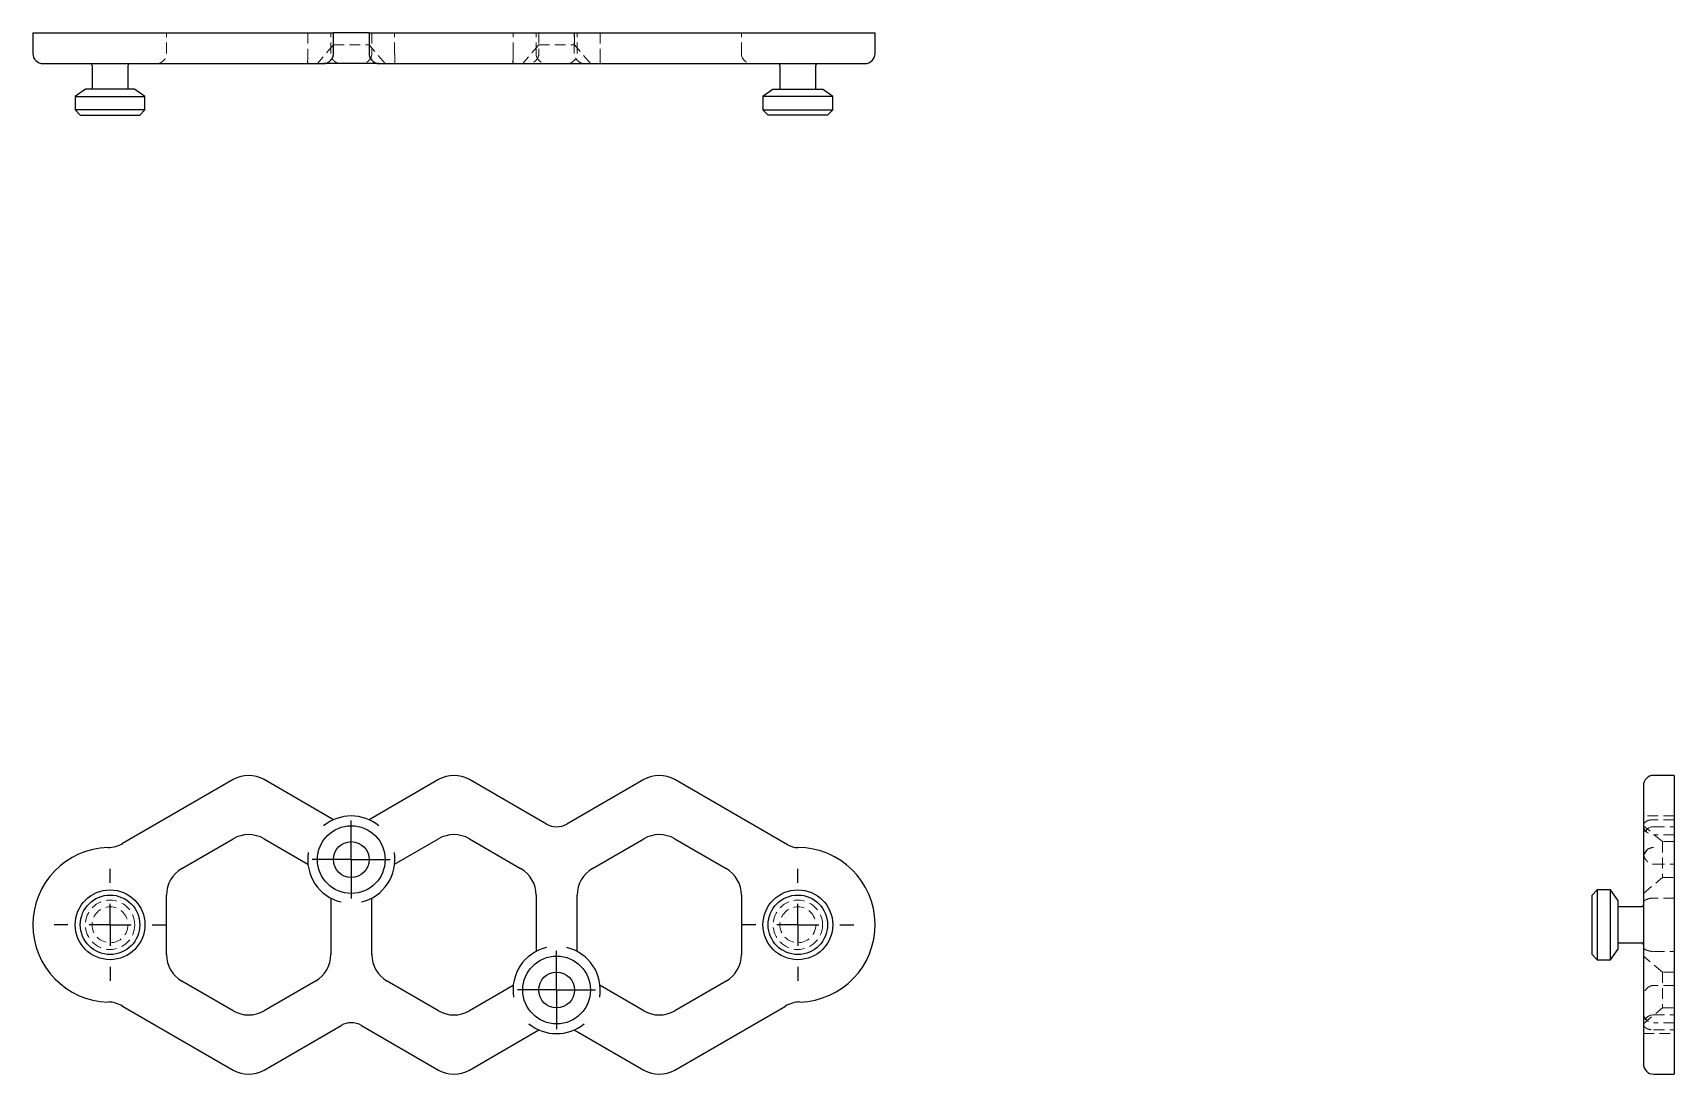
# Model space of a CAD drawing. Header units: millimetres. Extents: x 33 to 228, y 39 to 163.
import ezdxf

# ---------------------------------------------------------------- set-up
doc = ezdxf.new("R2010")
doc.units = ezdxf.units.MM
doc.linetypes.add('HIDDEN', pattern=[1.905, 1.27, -0.635])
doc.layers.add('10', color=7, linetype='Continuous')

# ---------------------------------------------------------------- blocks, each defined once
blk = doc.blocks.new('SW_CENTERMARKSYMBOL_0')
at = {"layer": '10', "color": 0}
for p, q in [((0, 5), (0, 6.64)), ((0, 0), (0, 2.5)), ((-5, 0), (-6.64, 0)), ((0, 0), (-2.5, 0)), ((0, 0), (0, -2.5)), ((0, 0), (2.5, 0)), ((5, 0), (6.64, 0)), ((0, -5), (0, -6.64))]:
    blk.add_line(p, q, dxfattribs=at)
blk = doc.blocks.new('SW_CENTERMARKSYMBOL_1')
at = {"layer": '10', "color": 0}
for p, q in [((0, 5), (0, 6.64)), ((0, 0), (0, 2.5)), ((-5, 0), (-6.64, 0)), ((0, 0), (-2.5, 0)), ((0, 0), (0, -2.5)), ((0, 0), (2.5, 0)), ((5, 0), (6.64, 0)), ((0, -5), (0, -6.64))]:
    blk.add_line(p, q, dxfattribs=at)
blk = doc.blocks.new('SW_CENTERMARKSYMBOL_2')
at = {"layer": '10', "color": 0}
for p, q in [((0, 2.5), (0, 4.63)), ((0, 0), (0, 2.5)), ((-2.5, 0), (-4.63, 0)), ((0, 0), (-2.5, 0)), ((0, 0), (0, -2.5)), ((0, 0), (2.5, 0)), ((2.5, 0), (4.63, 0)), ((0, -2.5), (0, -4.63))]:
    blk.add_line(p, q, dxfattribs=at)
blk = doc.blocks.new('SW_CENTERMARKSYMBOL_3')
at = {"layer": '10', "color": 0}
for p, q in [((0, 2.5), (0, 4.63)), ((0, 0), (0, 2.5)), ((-2.5, 0), (-4.63, 0)), ((0, 0), (-2.5, 0)), ((0, 0), (0, -2.5)), ((0, 0), (2.5, 0)), ((2.5, 0), (4.63, 0)), ((0, -2.5), (0, -4.63))]:
    blk.add_line(p, q, dxfattribs=at)

msp = doc.modelspace()

# ---------------------------------------------------------------- linework, layer by layer
at = {"color": 7, "linetype": 'Continuous', "lineweight": 25}
for p, q in [((33, 162.88), (33, 160.44)), ((33, 162.88), (41.92, 162.88)), ((41.92, 162.88), (43.65, 162.88)), ((43.65, 162.88), (56.79, 162.88)), ((56.79, 162.88), (60.45, 162.88)), ((60.45, 162.88), (68.71, 162.88)), ((68.71, 160.44), (68.71, 162.88)), ((72.92, 162.88), (68.71, 162.88)), ((72.92, 162.88), (72.92, 160.44)), ((72.92, 162.88), (81.17, 162.88)), ((81.17, 162.88), (84.83, 162.88)), ((84.83, 162.88), (93.97, 162.88)), ((93.97, 162.88), (96.41, 162.88)), ((96.41, 162.88), (105.55, 162.88)), ((105.55, 162.88), (109.21, 162.88)), ((109.21, 162.88), (122.62, 162.88)), ((122.62, 162.88), (123.84, 162.88)), ((123.84, 162.88), (133, 162.88)), ((133, 160.44), (133, 162.88)), ((34.22, 159.22), (41.96, 159.22)), ((40.04, 158.98), (40.04, 156.17)), ((41.96, 159.22), (44.26, 159.22)), ((44.26, 159.22), (57.4, 159.22)), ((44.3, 156.17), (44.3, 158.98)), ((57.4, 159.22), (59.84, 159.22)), ((59.84, 159.22), (67.53, 159.22)), ((74.09, 159.22), (67.53, 159.22)), ((74.09, 159.22), (81.78, 159.22)), ((81.78, 159.22), (84.22, 159.22)), ((84.22, 159.22), (93.36, 159.22)), ((93.36, 159.22), (97.02, 159.22)), ((97.02, 159.22), (106.16, 159.22)), ((106.16, 159.22), (108.6, 159.22)), ((108.6, 159.22), (122.01, 159.22)), ((121.7, 158.98), (121.7, 156.17)), ((122.01, 159.22), (123.84, 159.22)), ((123.84, 159.22), (131.78, 159.22)), ((125.96, 156.17), (125.96, 158.98)), ((39.24, 156.17), (38.02, 155.32)), ((45.09, 156.17), (39.24, 156.17)), ((46.31, 155.32), (45.09, 156.17)), ((120.91, 156.17), (119.69, 155.32)), ((120.91, 156.17), (126.76, 156.17)), ((127.98, 155.32), (126.76, 156.17)), ((38.02, 155.32), (38.02, 153.73)), ((38.02, 155.32), (46.31, 155.32)), ((46.31, 153.73), (46.31, 155.32)), ((119.69, 155.32), (119.69, 153.73)), ((127.98, 155.32), (119.69, 155.32)), ((127.98, 153.73), (127.98, 155.32)), ((38.02, 153.73), (38.63, 153.12)), ((46.31, 153.73), (38.02, 153.73)), ((38.63, 153.12), (45.7, 153.12)), ((45.7, 153.12), (46.31, 153.73)), ((119.69, 153.73), (120.3, 153.12)), ((119.69, 153.73), (127.98, 153.73)), ((127.37, 153.12), (120.3, 153.12)), ((127.37, 153.12), (127.98, 153.73)), ((56.79, 74.24), (43.65, 66.65)), ((68.71, 69.47), (60.45, 74.24)), ((81.17, 74.24), (72.92, 69.47)), ((93.97, 68.96), (84.83, 74.24)), ((105.55, 74.24), (96.41, 68.96)), ((122.62, 66.5), (109.21, 74.24)), ((227.88, 74.73), (225.44, 74.73)), ((227.88, 74.73), (227.88, 74.24)), ((227.88, 74.24), (227.88, 66.5)), ((224.22, 73.51), (224.22, 73.19)), ((224.22, 73.19), (224.22, 65.44)), ((50.7, 63.69), (56.79, 67.2)), ((60.45, 67.2), (65.66, 64.2)), ((75.96, 64.2), (81.17, 67.2)), ((84.83, 67.2), (90.92, 63.69)), ((99.45, 63.69), (105.55, 67.2)), ((109.21, 67.2), (115.3, 63.69)), ((227.88, 66.5), (227.88, 66.17)), ((224.22, 65.44), (224.22, 64.95)), ((224.22, 64.95), (224.22, 49.05)), ((227.88, 66.17), (227.88, 47.83)), ((48.87, 53.48), (48.87, 60.52)), ((92.75, 60.52), (92.75, 53.83)), ((97.63, 53.83), (97.63, 60.52)), ((117.13, 60.52), (117.13, 53.48)), ((218.73, 61.14), (218.12, 60.53)), ((218.12, 57), (218.12, 60.53)), ((220.32, 61.14), (218.73, 61.14)), ((218.73, 61.14), (218.73, 57)), ((221.17, 59.93), (220.32, 61.14)), ((220.32, 57), (220.32, 61.14)), ((68.37, 60.17), (68.37, 53.48)), ((73.25, 53.48), (73.25, 60.17)), ((221.17, 59.93), (221.17, 57)), ((223.98, 59.13), (221.17, 59.13)), ((218.12, 53.47), (218.12, 57)), ((218.73, 57), (218.73, 52.86)), ((220.32, 52.86), (220.32, 57)), ((221.17, 57), (221.17, 54.07)), ((221.17, 54.87), (223.98, 54.87)), ((218.12, 53.47), (218.73, 52.86)), ((218.73, 52.86), (220.32, 52.86)), ((220.32, 52.86), (221.17, 54.07)), ((56.79, 46.8), (50.7, 50.31)), ((66.55, 50.31), (60.45, 46.8)), ((81.17, 46.8), (75.08, 50.31)), ((90.04, 49.8), (84.83, 46.8)), ((105.55, 46.8), (100.34, 49.8)), ((115.3, 50.31), (109.21, 46.8)), ((224.22, 49.05), (224.22, 48.4)), ((43.65, 47.35), (56.79, 39.76)), ((109.21, 39.76), (122.35, 47.35)), ((224.22, 48.4), (224.22, 40.81)), ((227.88, 47.83), (227.88, 47.35)), ((227.88, 47.35), (227.88, 39.76)), ((60.45, 39.76), (69.59, 45.04)), ((72.03, 45.04), (81.17, 39.76)), ((84.83, 39.76), (93.08, 44.53)), ((97.29, 44.53), (105.55, 39.76)), ((224.22, 40.81), (224.22, 40.49)), ((225.44, 39.27), (227.88, 39.27)), ((227.88, 39.76), (227.88, 39.27))]:
    msp.add_line(p, q, dxfattribs=at)
at = {"color": 7, "linetype": 'HIDDEN', "lineweight": 18}
for p, q in [((48.87, 160.44), (48.87, 162.88)), ((65.66, 162.88), (65.66, 160.44)), ((68.37, 160.44), (68.37, 162.88)), ((68.68, 162.88), (68.68, 161.47)), ((72.94, 161.47), (72.94, 162.88)), ((73.25, 162.88), (73.25, 160.44)), ((75.96, 160.44), (75.96, 162.88)), ((90.04, 160.44), (90.04, 162.88)), ((92.75, 160.44), (92.75, 162.88)), ((93.06, 162.88), (93.06, 161.47)), ((93.08, 162.88), (93.08, 160.44)), ((97.29, 160.44), (97.29, 162.88)), ((97.32, 161.47), (97.32, 162.88)), ((97.63, 160.44), (97.63, 162.88)), ((100.34, 162.88), (100.34, 160.44)), ((117.13, 160.44), (117.13, 162.88)), ((68.68, 161.47), (66.79, 159.22)), ((68.68, 161.47), (72.94, 161.47)), ((74.83, 159.22), (72.94, 161.47)), ((93.06, 161.47), (91.17, 159.22)), ((93.06, 161.47), (97.32, 161.47)), ((99.21, 159.22), (97.32, 161.47)), ((65.63, 159.49), (65.63, 159.22)), ((75.99, 159.22), (75.99, 159.5)), ((90.01, 159.5), (90.01, 159.22)), ((100.37, 159.22), (100.37, 159.49)), ((227.88, 69.92), (224.22, 69.92)), ((226.47, 66.87), (224.22, 68.76)), ((227.88, 69.47), (225.44, 69.47)), ((225.44, 68.64), (227.88, 68.64)), ((227.88, 67.69), (225.44, 67.69)), ((226.47, 66.87), (226.47, 62.61)), ((227.88, 66.87), (226.47, 66.87)), ((224.22, 60.72), (226.47, 62.61)), ((225.44, 64.2), (227.88, 64.2)), ((226.47, 62.61), (227.88, 62.61)), ((227.88, 60.17), (225.44, 60.17)), ((226.47, 51.39), (224.22, 53.28)), ((225.44, 53.83), (227.88, 53.83)), ((226.47, 51.39), (226.47, 47.13)), ((227.88, 51.39), (226.47, 51.39)), ((227.88, 49.8), (225.44, 49.8)), ((224.22, 45.24), (226.47, 47.13)), ((226.47, 47.13), (227.88, 47.13)), ((225.44, 46.31), (227.88, 46.31)), ((227.88, 45.36), (225.44, 45.36)), ((224.22, 44.08), (227.88, 44.08)), ((225.44, 44.53), (227.88, 44.53))]:
    msp.add_line(p, q, dxfattribs=at)
at = {"color": 7, "linetype": 'Continuous', "lineweight": 25}
for centre, radius in [((70.81, 64.74), 4.02), ((70.81, 64.74), 2.13), ((42.17, 57), 4.14), ((42.17, 57), 3.53), ((123.83, 57), 4.14), ((123.83, 57), 3.53), ((95.19, 49.26), 4.02), ((95.19, 49.26), 2.13)]:
    msp.add_circle(centre, radius, dxfattribs=at)
at = {"color": 7, "linetype": 'HIDDEN', "lineweight": 18}
for centre, radius in [((42.17, 57), 2.93), ((42.17, 57), 2.13), ((123.83, 57), 2.93), ((123.83, 57), 2.13)]:
    msp.add_circle(centre, radius, dxfattribs=at)
at = {"color": 7, "linetype": 'Continuous', "lineweight": 25}
for centre, radius, start, end in [((34.22, 160.44), 1.22, 180, 270), ((131.78, 160.44), 1.22, 270, 0), ((39.79, 158.98), 0.244, 0, 90), ((44.55, 158.98), 0.244, 90, 180), ((121.45, 158.98), 0.244, 0, 90), ((126.21, 158.98), 0.244, 90, 180), ((58.62, 71.07), 3.66, 60, 120), ((83, 71.07), 3.66, 60, 120), ((107.38, 71.07), 3.66, 60, 120), ((225.44, 73.51), 1.22, 90, 180), ((70.81, 64.74), 5.18, 50.6673, 129.3327), ((95.19, 71.07), 2.44, 240, 300), ((41.83, 69.82), 3.66, 271.5333, 300), ((58.62, 64.04), 3.66, 60, 120), ((83, 64.04), 3.66, 60, 120), ((107.38, 64.04), 3.66, 60, 120), ((123.84, 68.61), 2.44, 240, 269.9573), ((42.17, 57), 9.17, 91.5333, 268.4667), ((70.81, 64.74), 5.18, 170.6673, 256.391), ((70.81, 64.74), 5.18, 283.609, 9.3327), ((123.83, 57), 9.17, 271.5333, 89.9573), ((225.44, 64.95), 1.22, 90, 180), ((52.53, 60.52), 3.66, 120, 180), ((89.09, 60.52), 3.66, 0, 60), ((101.28, 60.52), 3.66, 120, 180), ((113.47, 60.52), 3.66, 0, 60), ((223.98, 59.38), 0.244, 270, 0), ((223.98, 54.62), 0.244, 0, 90), ((52.53, 53.48), 3.66, 180, 240), ((64.72, 53.48), 3.66, 300, 0), ((76.91, 53.48), 3.66, 180, 240), ((95.19, 49.26), 5.18, 103.609, 189.3327), ((95.19, 49.26), 5.18, 350.6673, 76.391), ((113.47, 53.48), 3.66, 300, 0), ((41.83, 44.18), 3.66, 60, 88.4667), ((58.62, 49.96), 3.66, 240, 300), ((83, 49.96), 3.66, 240, 300), ((107.38, 49.96), 3.66, 240, 300), ((124.17, 44.18), 3.66, 91.5333, 120), ((70.81, 42.93), 2.44, 60, 120), ((95.19, 49.26), 5.18, 230.6673, 309.3327), ((58.62, 42.93), 3.66, 240, 300), ((83, 42.93), 3.66, 240, 300), ((107.38, 42.93), 3.66, 240, 300), ((225.44, 40.49), 1.22, 180, 270)]:
    msp.add_arc(centre, radius, start, end, dxfattribs=at)
at = {"color": 7, "linetype": 'HIDDEN', "lineweight": 18}
for centre, start, end in [((47.65, 160.44), 270, 0), ((93.97, 160.44), 180, 270), ((96.41, 160.44), 270, 0), ((118.35, 160.44), 180, 270), ((225.44, 68.91), 180, 270), ((225.44, 67.42), 90, 180), ((225.44, 46.58), 180, 270), ((225.44, 45.09), 90, 180)]:
    msp.add_arc(centre, 1.22, start, end, dxfattribs=at)
for points, knots in [([(65.66, 160.44), (65.66, 160.35), (65.66, 160.27), (65.65, 160.1), (65.65, 160.02), (65.64, 159.8), (65.63, 159.67), (65.63, 159.45), (65.63, 159.37), (65.65, 159.25), (65.67, 159.22), (65.7, 159.22)], [0, 0, 0, 0, 0.125, 0.125, 0.25, 0.25, 0.5, 0.5, 0.75, 0.75, 1, 1, 1, 1]), ([(69.59, 159.22), (69.43, 159.22), (69.27, 159.25), (68.98, 159.37), (68.85, 159.46), (68.68, 159.62), (68.63, 159.68), (68.54, 159.81), (68.5, 159.89), (68.41, 160.11), (68.37, 160.27), (68.37, 160.44)], [0, 0, 0, 0, 0.25, 0.25, 0.5, 0.5, 0.625, 0.625, 0.75, 0.75, 1, 1, 1, 1]), ([(73.25, 160.44), (73.25, 160.35), (73.24, 160.27), (73.21, 160.11), (73.18, 160.03), (73.09, 159.81), (73, 159.68), (72.77, 159.46), (72.64, 159.37), (72.35, 159.25), (72.19, 159.22), (72.03, 159.22)], [0, 0, 0, 0, 0.125, 0.125, 0.25, 0.25, 0.5, 0.5, 0.75, 0.75, 1, 1, 1, 1]), ([(75.92, 159.22), (75.95, 159.22), (75.97, 159.25), (75.99, 159.37), (75.99, 159.45), (75.99, 159.61), (75.99, 159.67), (75.98, 159.8), (75.98, 159.87), (75.97, 160.1), (75.96, 160.27), (75.96, 160.44)], [0, 0, 0, 0, 0.25, 0.25, 0.5, 0.5, 0.625, 0.625, 0.75, 0.75, 1, 1, 1, 1]), ([(90.08, 159.22), (90.05, 159.22), (90.03, 159.25), (90.01, 159.37), (90.01, 159.45), (90.01, 159.61), (90.01, 159.67), (90.02, 159.8), (90.02, 159.87), (90.03, 160.1), (90.04, 160.27), (90.04, 160.44)], [0, 0, 0, 0, 0.25, 0.25, 0.5, 0.5, 0.625, 0.625, 0.75, 0.75, 1, 1, 1, 1]), ([(93.08, 160.44), (93.08, 160.35), (93.07, 160.27), (93.04, 160.1), (93.01, 160.02), (92.9, 159.8), (92.8, 159.67), (92.57, 159.45), (92.44, 159.37), (92.17, 159.25), (92.04, 159.22), (91.91, 159.22)], [0, 0, 0, 0, 0.125, 0.125, 0.25, 0.25, 0.5, 0.5, 0.75, 0.75, 1, 1, 1, 1]), ([(98.47, 159.22), (98.34, 159.22), (98.2, 159.25), (97.94, 159.37), (97.81, 159.45), (97.64, 159.61), (97.58, 159.67), (97.49, 159.8), (97.44, 159.87), (97.34, 160.1), (97.29, 160.27), (97.29, 160.44)], [0, 0, 0, 0, 0.25, 0.25, 0.5, 0.5, 0.625, 0.625, 0.75, 0.75, 1, 1, 1, 1]), ([(100.34, 160.44), (100.34, 160.35), (100.34, 160.27), (100.35, 160.1), (100.35, 160.02), (100.36, 159.8), (100.37, 159.67), (100.37, 159.45), (100.37, 159.37), (100.35, 159.25), (100.33, 159.22), (100.3, 159.22)], [0, 0, 0, 0, 0.125, 0.125, 0.25, 0.25, 0.5, 0.5, 0.75, 0.75, 1, 1, 1, 1]), ([(225.44, 69.47), (225.35, 69.47), (225.27, 69.47), (225.1, 69.45), (225.02, 69.44), (224.8, 69.39), (224.67, 69.34), (224.45, 69.21), (224.37, 69.13), (224.25, 68.96), (224.22, 68.86), (224.22, 68.75)], [0, 0, 0, 0, 0.125, 0.125, 0.25, 0.25, 0.5, 0.5, 0.75, 0.75, 1, 1, 1, 1]), ([(224.22, 65.58), (224.22, 65.41), (224.25, 65.25), (224.37, 64.93), (224.45, 64.78), (224.61, 64.58), (224.67, 64.52), (224.8, 64.41), (224.87, 64.36), (225.1, 64.24), (225.27, 64.2), (225.44, 64.2)], [0, 0, 0, 0, 0.25, 0.25, 0.5, 0.5, 0.625, 0.625, 0.75, 0.75, 1, 1, 1, 1]), ([(225.44, 60.17), (225.35, 60.17), (225.27, 60.17), (225.11, 60.15), (225.03, 60.14), (224.81, 60.09), (224.68, 60.04), (224.46, 59.94), (224.37, 59.89), (224.25, 59.79), (224.22, 59.75), (224.22, 59.71)], [0, 0, 0, 0, 0.125, 0.125, 0.25, 0.25, 0.5, 0.5, 0.75, 0.75, 1, 1, 1, 1]), ([(224.22, 54.29), (224.22, 54.25), (224.25, 54.21), (224.37, 54.11), (224.46, 54.06), (224.62, 53.98), (224.68, 53.96), (224.81, 53.92), (224.89, 53.9), (225.11, 53.85), (225.27, 53.83), (225.44, 53.83)], [0, 0, 0, 0, 0.25, 0.25, 0.5, 0.5, 0.625, 0.625, 0.75, 0.75, 1, 1, 1, 1]), ([(225.44, 49.8), (225.35, 49.8), (225.27, 49.79), (225.1, 49.75), (225.02, 49.72), (224.8, 49.6), (224.67, 49.49), (224.45, 49.22), (224.37, 49.07), (224.25, 48.75), (224.22, 48.59), (224.22, 48.42)], [0, 0, 0, 0, 0.125, 0.125, 0.25, 0.25, 0.5, 0.5, 0.75, 0.75, 1, 1, 1, 1]), ([(224.22, 45.25), (224.22, 45.14), (224.25, 45.04), (224.37, 44.87), (224.45, 44.79), (224.61, 44.69), (224.67, 44.67), (224.8, 44.62), (224.87, 44.6), (225.1, 44.54), (225.27, 44.53), (225.44, 44.53)], [0, 0, 0, 0, 0.25, 0.25, 0.5, 0.5, 0.625, 0.625, 0.75, 0.75, 1, 1, 1, 1])]:
    msp.add_open_spline(points, degree=3, knots=knots, dxfattribs=at)
at = {"color": 7, "linetype": 'Continuous', "lineweight": 25}
for points, knots in [([(67.53, 159.22), (67.66, 159.22), (67.8, 159.25), (68.06, 159.37), (68.19, 159.45), (68.36, 159.61), (68.42, 159.67), (68.51, 159.8), (68.56, 159.87), (68.66, 160.1), (68.71, 160.27), (68.71, 160.44)], [0, 0, 0, 0, 0.25, 0.25, 0.5, 0.5, 0.625, 0.625, 0.75, 0.75, 1, 1, 1, 1]), ([(72.92, 160.44), (72.92, 160.35), (72.93, 160.27), (72.96, 160.1), (72.99, 160.02), (73.1, 159.8), (73.2, 159.67), (73.43, 159.45), (73.56, 159.37), (73.83, 159.25), (73.96, 159.22), (74.09, 159.22)], [0, 0, 0, 0, 0.125, 0.125, 0.25, 0.25, 0.5, 0.5, 0.75, 0.75, 1, 1, 1, 1])]:
    msp.add_open_spline(points, degree=3, knots=knots, dxfattribs=at)

# ---------------------------------------------------------------- block references
at = {"layer": '10'}
for name, p in [('SW_CENTERMARKSYMBOL_2', (70.81, 64.74)), ('SW_CENTERMARKSYMBOL_0', (42.17, 57)), ('SW_CENTERMARKSYMBOL_1', (123.83, 57)), ('SW_CENTERMARKSYMBOL_3', (95.19, 49.26))]:
    msp.add_blockref(name, p, dxfattribs=at)

doc.saveas('drawing.dxf')
